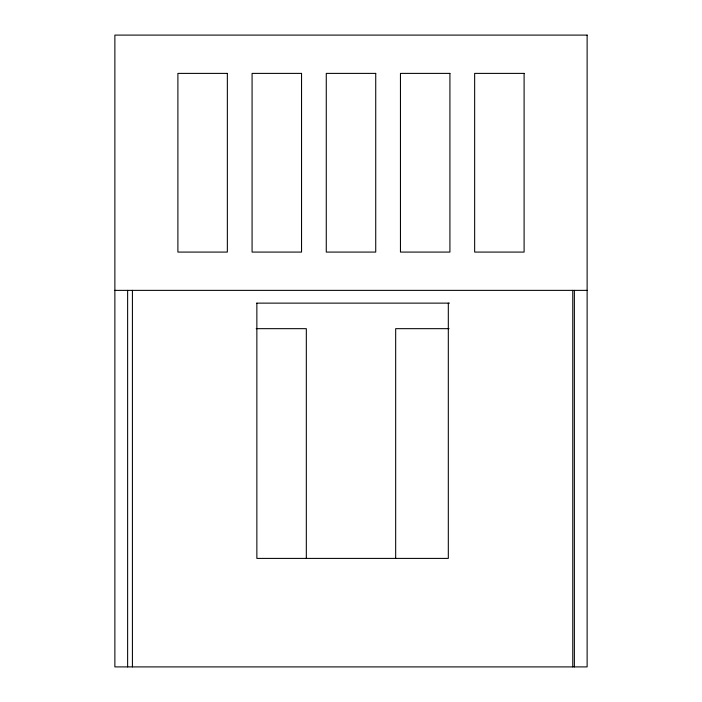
<?xml version="1.0" encoding="UTF-8"?>
<svg xmlns="http://www.w3.org/2000/svg" width="702" height="702" viewBox="0 0 702 702"><rect width="100%" height="100%" fill="white"/><g stroke="black" fill="none" stroke-linecap="round" stroke-linejoin="round"><path stroke-width="1.05" d="M114.874 290.374L587.126 290.374M256.818 303.132L449.456 303.132M256.204 328.668L306.326 328.668L306.326 558.257M449.061 328.668L395.674 328.668L395.674 558.257M574.368 290.374L574.368 666.9M572.762 290.374L572.762 666.9M448.315 303.132L448.315 558.406L256.862 558.406L256.862 303.132M132.415 290.374L132.415 666.9M127.632 290.374L127.632 666.9M587.126 35.1L114.874 35.1L114.874 666.9L587.126 666.9L587.126 35.1M227.351 73.394L177.896 73.394L177.896 252.079L227.351 252.079L227.351 73.394M301.544 73.394L252.079 73.394L252.079 252.079L301.544 252.079L301.544 73.394M375.728 73.394L326.272 73.394L326.272 252.079L375.728 252.079L375.728 73.394M449.921 73.394L400.456 73.394L400.456 252.079L449.921 252.079L449.921 73.394M524.104 73.394L474.649 73.394L474.649 252.079L524.104 252.079L524.104 73.394"/></g></svg>
